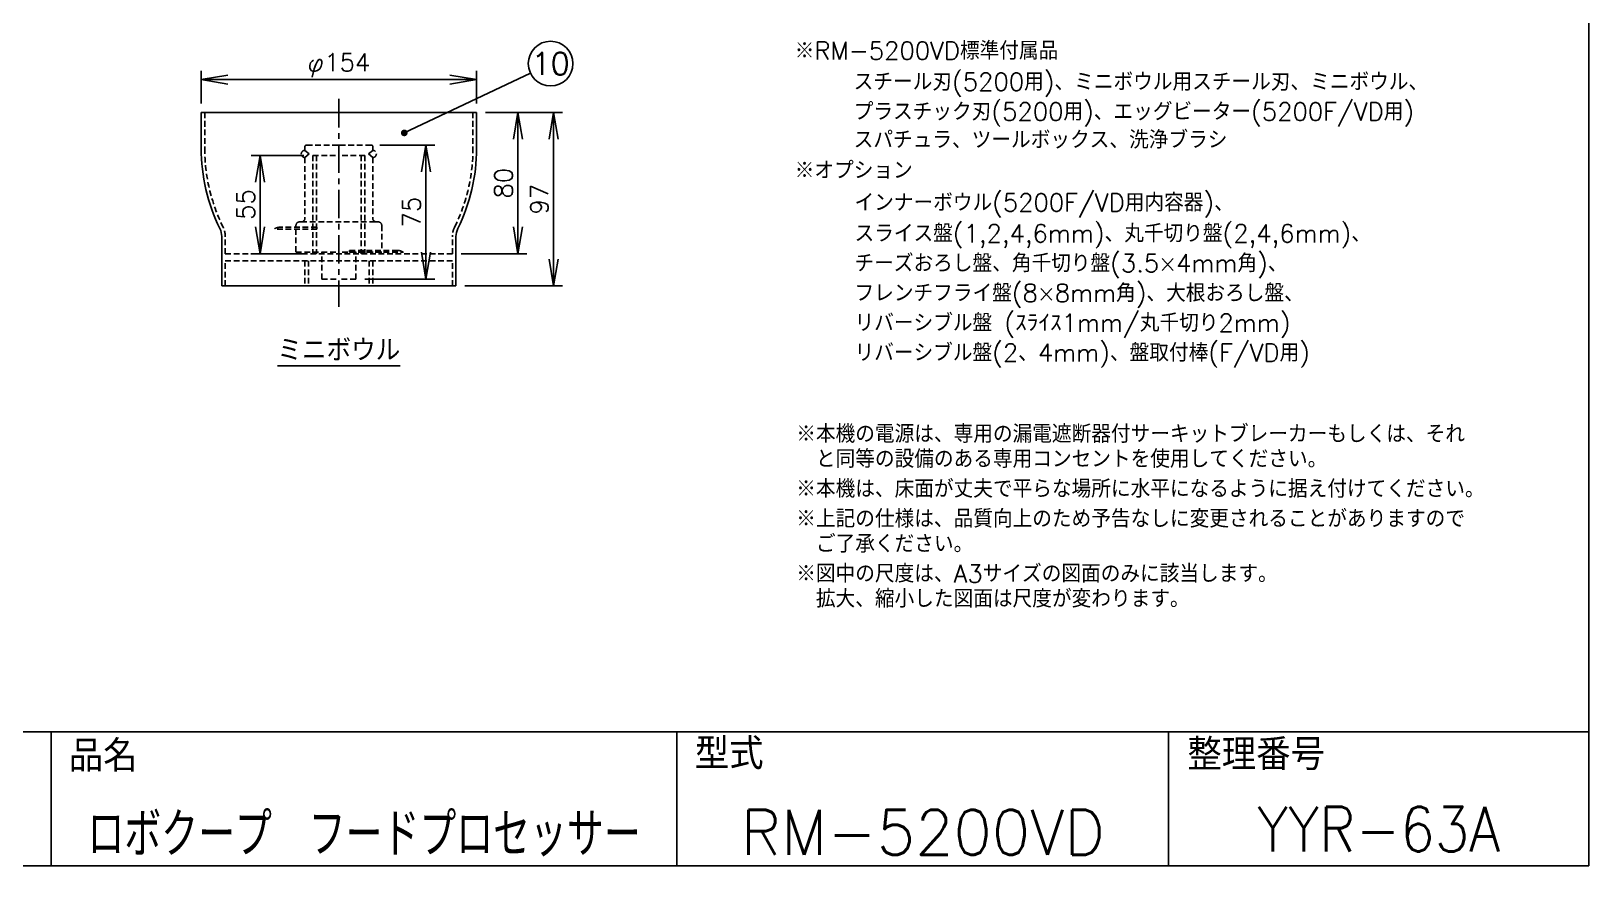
# Model space of a CAD drawing. Extents: x 115 to 2025, y 0 to 1377.
# Drawn here: x 1154 to 2025, y 0 to 467 of the extents above; entities that cross this region are included whole.
import ezdxf
from ezdxf.enums import TextEntityAlignment as Align

# ---------------------------------------------------------------- set-up
doc = ezdxf.new("R2010")
doc.units = 0
doc.header["$LTSCALE"] = 0.5
doc.header["$MEASUREMENT"] = 0
doc.header["$PDMODE"] = 3
doc.header["$PDSIZE"] = 2.5
doc.linetypes.add('CENTER', pattern=[50.8, 31.75, -6.35, 6.35, -6.35])
doc.linetypes.add('HIDDEN', pattern=[9.525, 6.35, -3.175])
doc.layers.get('0').update_dxf_attribs({"linetype": 'CONTINUOUS'})
doc.layers.get('Defpoints').update_dxf_attribs({"linetype": 'CONTINUOUS'})
for name, color, linetype in [('DANMEN', 7, 'CONTINUOUS'), ('SIYOU', 7, 'CONTINUOUS'), ('SUNPOU', 7, 'CONTINUOUS'), ('WAKU', 7, 'CONTINUOUS')]:
    doc.layers.add(name, color=color, linetype=linetype)
doc.styles.get("Standard").update_dxf_attribs({"font": 'romans.shx', "bigfont": 'extfont.shx'})
doc.dimstyles.get("Standard").update_dxf_attribs({"dimscale": 5, "dimtxt": 2, "dimasz": 3, "dimexe": 1, "dimexo": 1, "dimgap": 0.6, "dimtad": 3, "dimdec": 0, "dimzin": 0, "dimdsep": 46, "dimtxsty": 'STANDARD', "dimblk": 'OPEN', "dimcen": 1.5, "dimadec": 0, "dimazin": 0, "dimtfac": 1, "dimtdec": 0, "dimtmove": 0, "dimatfit": 0, "dimldrblk": 'OPEN', "dimfxl": 1, "dimtolj": 1, "dimtzin": 0, "dimarcsym": 0})

# ---------------------------------------------------------------- blocks, each defined once
blk = doc.blocks.new('_OPEN')
at = {"color": 0, "linetype": 'ByBlock'}
for p, q in [((-1, 0.167), (0, 0)), ((0, 0), (-1, -0.167)), ((0, 0), (-1, 0))]:
    blk.add_line(p, q, dxfattribs=at)
blk = doc.blocks.new('*D39')
at = {"layer": 'Defpoints', "color": 0}
for p in [(1402.9, 439.79), (1248.9, 421.42), (1402.9, 421.42)]:
    blk.add_point(p, dxfattribs=at)
at = {"layer": 'SUNPOU', "color": 0, "lineweight": -2}
for p, q in [((1248.9, 426.42), (1248.9, 444.79)), ((1402.9, 426.42), (1402.9, 444.79)), ((1263.9, 439.79), (1387.9, 439.79))]:
    blk.add_line(p, q, dxfattribs=at)
at = {"layer": 'SUNPOU', "color": 0, "lineweight": -2, "xscale": 15, "yscale": 15, "zscale": 15, "rotation": 180}
blk.add_blockref('_OPEN', (1248.9, 439.79), dxfattribs=at)
at = {"layer": 'SUNPOU', "color": 0, "lineweight": -2, "xscale": 15, "yscale": 15, "zscale": 15}
blk.add_blockref('_OPEN', (1402.9, 439.79), dxfattribs=at)
at = {"layer": 'SUNPOU', "color": 0, "insert": (1325.9, 447.79), "char_height": 10, "attachment_point": 5}
blk.add_mtext('\\A1;φ154', dxfattribs=at)
blk = doc.blocks.new('*D40')
at = {"layer": 'Defpoints', "color": 0}
for p in [(1402.9, 421.42), (1446.04, 421.42), (1391.4, 324.42)]:
    blk.add_point(p, dxfattribs=at)
at = {"layer": 'SUNPOU', "color": 0, "lineweight": -2}
for p, q in [((1407.9, 421.42), (1451.04, 421.42)), ((1446.04, 339.42), (1446.04, 406.42)), ((1396.4, 324.42), (1451.04, 324.42))]:
    blk.add_line(p, q, dxfattribs=at)
at = {"layer": 'SUNPOU', "color": 0, "lineweight": -2, "xscale": 15, "yscale": 15, "zscale": 15}
for p, rotation in [((1446.04, 421.42), 90), ((1446.04, 324.42), 270)]:
    blk.add_blockref('_OPEN', p, dxfattribs=dict(at, rotation=rotation))
at = {"layer": 'SUNPOU', "color": 0, "insert": (1438.04, 372.92), "char_height": 10, "attachment_point": 5, "rotation": 90}
blk.add_mtext('\\A1;97', dxfattribs=at)
blk = doc.blocks.new('*D41')
at = {"layer": 'Defpoints', "color": 0}
for p in [(1343.9, 403.23), (1374.58, 403.23), (1335.4, 328.23)]:
    blk.add_point(p, dxfattribs=at)
at = {"layer": 'SUNPOU', "color": 0, "lineweight": -2}
for p, q in [((1348.9, 403.23), (1379.58, 403.23)), ((1374.58, 343.23), (1374.58, 388.23)), ((1340.4, 328.23), (1379.58, 328.23))]:
    blk.add_line(p, q, dxfattribs=at)
at = {"layer": 'SUNPOU', "color": 0, "lineweight": -2, "xscale": 15, "yscale": 15, "zscale": 15}
for p, rotation in [((1374.58, 403.23), 90), ((1374.58, 328.23), 270)]:
    blk.add_blockref('_OPEN', p, dxfattribs=dict(at, rotation=rotation))
at = {"layer": 'SUNPOU', "color": 0, "insert": (1366.58, 365.73), "char_height": 10, "attachment_point": 5, "rotation": 90}
blk.add_mtext('\\A1;75', dxfattribs=at)
blk = doc.blocks.new('*D42')
at = {"layer": 'Defpoints', "color": 0}
for p in [(1402.9, 421.42), (1389.4, 342.42), (1426.04, 342.42)]:
    blk.add_point(p, dxfattribs=at)
at = {"layer": 'SUNPOU', "color": 0, "lineweight": -2}
for p, q in [((1407.9, 421.42), (1431.04, 421.42)), ((1426.04, 406.42), (1426.04, 357.42)), ((1394.4, 342.42), (1431.04, 342.42))]:
    blk.add_line(p, q, dxfattribs=at)
at = {"layer": 'SUNPOU', "color": 0, "lineweight": -2, "xscale": 15, "yscale": 15, "zscale": 15}
for p, rotation in [((1426.04, 421.42), 90), ((1426.04, 342.42), 270)]:
    blk.add_blockref('_OPEN', p, dxfattribs=dict(at, rotation=rotation))
at = {"layer": 'SUNPOU', "color": 0, "insert": (1418.04, 381.92), "char_height": 10, "attachment_point": 5, "rotation": 90}
blk.add_mtext('\\A1;80', dxfattribs=at)
blk = doc.blocks.new('*D43')
at = {"layer": 'Defpoints', "color": 0}
for p in [(1311.4, 397.42), (1281.85, 342.42), (1311.4, 342.42)]:
    blk.add_point(p, dxfattribs=at)
at = {"layer": 'SUNPOU', "color": 0, "lineweight": -2}
for p, q in [((1306.4, 397.42), (1276.85, 397.42)), ((1281.85, 382.42), (1281.85, 357.42)), ((1306.4, 342.42), (1276.85, 342.42))]:
    blk.add_line(p, q, dxfattribs=at)
at = {"layer": 'SUNPOU', "color": 0, "lineweight": -2, "xscale": 15, "yscale": 15, "zscale": 15}
for p, rotation in [((1281.85, 397.42), 90), ((1281.85, 342.42), 270)]:
    blk.add_blockref('_OPEN', p, dxfattribs=dict(at, rotation=rotation))
at = {"layer": 'SUNPOU', "color": 0, "insert": (1273.85, 369.92), "char_height": 10, "attachment_point": 5, "rotation": 90}
blk.add_mtext('\\A1;55', dxfattribs=at)

msp = doc.modelspace()

# ---------------------------------------------------------------- linework, layer by layer
at = {"color": 2}
for p, q in [((1248.9, 421.42), (1325.9, 421.42)), ((1248.9, 421.42), (1248.9, 401.42)), ((1402.9, 421.42), (1325.9, 421.42)), ((1402.9, 421.42), (1402.9, 401.42)), ((1260.4, 324.42), (1260.4, 352.02)), ((1391.4, 324.42), (1391.4, 352.02)), ((1260.4, 324.42), (1325.9, 324.42)), ((1391.4, 324.42), (1325.9, 324.42))]:
    msp.add_line(p, q, dxfattribs=at)
for centre, radius, start, end in [((1349.95, 401.24), 101.05, 179.89673, 206.30589), ((1301.85, 401.24), 101.05, 333.69411, 0.10327), ((1250.4, 352.02), 10, 0, 26.30589), ((1401.4, 352.02), 10, 153.69411, 180)]:
    msp.add_arc(centre, radius, start, end, dxfattribs=at)
at = {"layer": 'DANMEN', "color": 2, "linetype": 'CENTER'}
msp.add_line((1325.9, 428.97), (1325.9, 312.69), dxfattribs=at)
at = {"layer": 'DANMEN', "color": 2, "linetype": 'HIDDEN'}
for p, q in [((1250.9, 421.42), (1250.9, 401.42)), ((1400.9, 421.42), (1400.9, 401.42)), ((1306.9, 402.23), (1306.9, 400.23)), ((1307.9, 403.23), (1325.9, 403.23)), ((1343.9, 403.23), (1325.9, 403.23)), ((1344.9, 402.23), (1344.9, 400.23)), ((1306.9, 400.23), (1309.26, 398.23)), ((1309.26, 398.23), (1306.9, 396.23)), ((1306.9, 396.23), (1306.9, 362.23)), ((1311.4, 397.42), (1311.4, 342.42)), ((1311.4, 397.42), (1325.9, 397.42)), ((1313.4, 397.42), (1313.4, 342.42)), ((1340.4, 397.42), (1325.9, 397.42)), ((1338.4, 397.42), (1338.4, 342.42)), ((1340.4, 397.42), (1340.4, 342.42)), ((1344.9, 400.23), (1342.54, 398.23)), ((1342.54, 398.23), (1344.9, 396.23)), ((1344.9, 396.23), (1344.9, 362.23)), ((1313.56, 357.23), (1292.88, 357.23)), ((1301.9, 358.23), (1301.9, 357.23)), ((1303.9, 360.23), (1304.9, 360.23)), ((1304.9, 360.23), (1346.9, 360.23)), ((1313.56, 357.23), (1313.56, 356.23)), ((1347.9, 360.23), (1346.9, 360.23)), ((1349.9, 358.23), (1349.9, 344.23)), ((1262.4, 342.42), (1262.4, 352.02)), ((1313.56, 356.23), (1289.8, 356.23)), ((1301.9, 356.23), (1301.9, 343.23)), ((1389.4, 342.42), (1389.4, 352.02)), ((1262.4, 342.42), (1325.9, 342.42)), ((1301.9, 343.23), (1325.9, 343.23)), ((1316.4, 328.23), (1316.4, 343.23)), ((1349.9, 343.23), (1325.9, 343.23)), ((1389.4, 342.42), (1325.9, 342.42)), ((1331.89, 344.23), (1331.89, 343.23)), ((1331.89, 344.23), (1359, 344.23)), ((1331.89, 343.23), (1362, 343.23)), ((1335.4, 328.23), (1335.4, 343.23)), ((1262.4, 338.42), (1325.9, 338.42)), ((1262.4, 324.42), (1262.4, 338.42)), ((1306.9, 338.42), (1306.9, 324.42)), ((1308.9, 338.42), (1308.9, 324.42)), ((1389.4, 338.42), (1325.9, 338.42)), ((1342.9, 338.42), (1342.9, 324.42)), ((1344.9, 338.42), (1344.9, 324.42)), ((1389.4, 324.42), (1389.4, 338.42)), ((1316.4, 328.23), (1325.9, 328.23)), ((1335.4, 328.23), (1325.9, 328.23))]:
    msp.add_line(p, q, dxfattribs=at)
for centre, radius, start, end in [((1349.95, 401.24), 99.05, 179.89673, 206.30589), ((1307.9, 402.23), 1, 90, 180), ((1343.9, 402.23), 1, 0, 90), ((1301.85, 401.24), 99.05, 333.69411, 0.10327), ((1306.9, 398.23), 2, 90, 270), ((1344.9, 398.23), 2, 270, 90), ((1250.4, 352.02), 12, 0, 26.30589), ((1292.96, 351.73), 5.5, 90.80308, 125.10382), ((1303.9, 358.23), 2, 90, 180), ((1304.9, 362.23), 2, 270, 0), ((1346.9, 362.23), 2, 180, 270), ((1347.9, 358.23), 2, 0, 90), ((1401.4, 352.02), 12, 153.69411, 180), ((1358.83, 338.71), 5.52, 54.93218, 88.19793)]:
    msp.add_arc(centre, radius, start, end, dxfattribs=at)
at = {"layer": 'SUNPOU'}
msp.add_circle((1444.34, 448.78), 12.5, dxfattribs=at)
at = {"layer": 'WAKU', "color": 6}
for p, q in [((2025, 1376.75), (2025, 0)), ((115, 75), (2025, 75)), ((115, 0), (2025, 0))]:
    msp.add_line(p, q, dxfattribs=at)
at = {"layer": 'WAKU', "color": 7}
for p, q in [((1165, 75), (1165, 0)), ((1515, 75), (1515, 0)), ((1790, 75), (1790, 0))]:
    msp.add_line(p, q, dxfattribs=at)

# ---------------------------------------------------------------- texts
at = {"layer": 'SIYOU', "color": 1}
for s, p in [('※RM-5200VD標準付属品', (1580.85, 450.98)), ('\u3000\u3000\u3000スチール刃(5200用)、ミニボウル用スチール刃、ミニボウル、', (1580.85, 433.59)), ('\u3000\u3000\u3000プラスチック刃(5200用)、エッグビーター(5200F/VD用)', (1580.85, 416.92)), ('\u3000\u3000\u3000スパチュラ、ツールボックス、洗浄ブラシ', (1580.85, 401.15)), ('※オプション', (1580.85, 384.07)), ('\u3000\u3000\u3000インナーボウル(5200F/VD用内容器)、', (1581.3, 366.03)), ('\u3000\u3000\u3000スライス盤(1,2,4,6mm)、丸千切り盤(2,4,6mm)、', (1581.3, 348.78)), ('\u3000\u3000\u3000チーズおろし盤、角千切り盤(3.5×4mm角)、', (1581.3, 332.11)), ('\u3000\u3000\u3000フレンチフライ盤(8×8mm角)、大根おろし盤、', (1581.3, 315.43)), ('\u3000\u3000\u3000リバーシブル盤 (ｽﾗｲｽ1mm/丸千切り2mm)', (1581.3, 298.75)), ('\u3000\u3000\u3000リバーシブル盤(2、4mm)、盤取付棒(F/VD用)', (1581.3, 282.07)), ('※本機の電源は、専用の漏電遮断器付サーキットブレーカーもしくは、それ', (1581.71, 236.63)), ('\u3000と同等の設備のある専用コンセントを使用してください。', (1581.71, 222.63)), ('※本機は、床面が丈夫で平らな場所に水平になるように据え付けてください。', (1581.71, 205.91)), ('※上記の仕様は、品質向上のため予告なしに変更されることがありますので', (1581.71, 189.19)), ('\u3000ご了承ください。', (1581.71, 175.19)), ('※図中の尺度は、A3サイズの図面のみに該当します。', (1581.71, 158.47)), ('\u3000拡大、縮小した図面は尺度が変わります。', (1581.71, 144.47))]:
    msp.add_text(s, height=10, dxfattribs=at).set_placement(p)
msp.add_text('%%Uミニボウル', height=12.5, dxfattribs=at).set_placement((1325.9, 282.24), align=Align.CENTER)
at = {"layer": 'SUNPOU'}
msp.add_text('10', height=12.5, dxfattribs=at).set_placement((1444.34, 448.78), align=Align.MIDDLE)
at = {"layer": 'WAKU'}
for s, p in [('品名', (1174.84, 52.71)), ('型式', (1524.95, 53.98)), ('整理番号', (1800.43, 53.55))]:
    msp.add_text(s, height=17.5, dxfattribs=at).set_placement(p)
at = {"layer": 'WAKU', "color": 1, "width": 0.75}
msp.add_text('ロボクープ\u3000フードプロセッサー', height=25, dxfattribs=at).set_placement((1340, 18.75), align=Align.MIDDLE)
at = {"layer": 'WAKU', "color": 1}
msp.add_text('RM-5200VD', height=25, dxfattribs=at).set_placement((1652.5, 18.75), align=Align.MIDDLE)
at = {"layer": 'WAKU', "color": 1, "width": 0.9}
msp.add_text('YYR-63A', height=25, dxfattribs=at).set_placement((1907.5, 8.02), align=Align.CENTER)

# ---------------------------------------------------------------- dimensions: what is measured, and where the dimension line sits
at = {"layer": 'SUNPOU'}
dim = msp.add_linear_dim(base=(1402.9, 439.79), p1=(1248.9, 421.42), p2=(1402.9, 421.42), text='φ<>', dimstyle='STANDARD', dxfattribs=at)
dim.commit()
dim.dimension.update_dxf_attribs({"geometry": '*D39', "text_midpoint": (1325.9, 439.79), "dimtype": 160})
dim = msp.add_linear_dim(base=(1426.04, 342.42), p1=(1402.9, 421.42), p2=(1389.4, 342.42), angle=90, text='80', dimstyle='STANDARD', override={"dimtmove": 0}, dxfattribs=at)
dim.commit()
dim.dimension.update_dxf_attribs({"geometry": '*D42', "text_midpoint": (1418.04, 381.92)})
dim = msp.add_linear_dim(base=(1446.04, 421.42), p1=(1391.4, 324.42), p2=(1402.9, 421.42), angle=90, dimstyle='STANDARD', override={"dimtmove": 0}, dxfattribs=at)
dim.commit()
dim.dimension.update_dxf_attribs({"geometry": '*D40', "text_midpoint": (1446.04, 372.92), "dimtype": 160})
for base, p1, p2, picture, middle in [((1374.58, 403.23), (1335.4, 328.23), (1343.9, 403.23), '*D41', (1366.58, 365.73)), ((1281.85, 342.42), (1311.4, 397.42), (1311.4, 342.42), '*D43', (1273.85, 369.92))]:
    dim = msp.add_linear_dim(base=base, p1=p1, p2=p2, angle=90, dimstyle='STANDARD', dxfattribs=at)
    dim.commit()
    dim.dimension.update_dxf_attribs({"geometry": picture, "text_midpoint": middle})

# ---------------------------------------------------------------- leaders
msp.add_leader([(1362.47, 410), (1433.05, 443.43)], dimstyle='STANDARD', override={"dimgap": 1, "dimtad": 0, "dimldrblk": 'DotSmall'}, dxfattribs=at)

doc.saveas('drawing.dxf')
